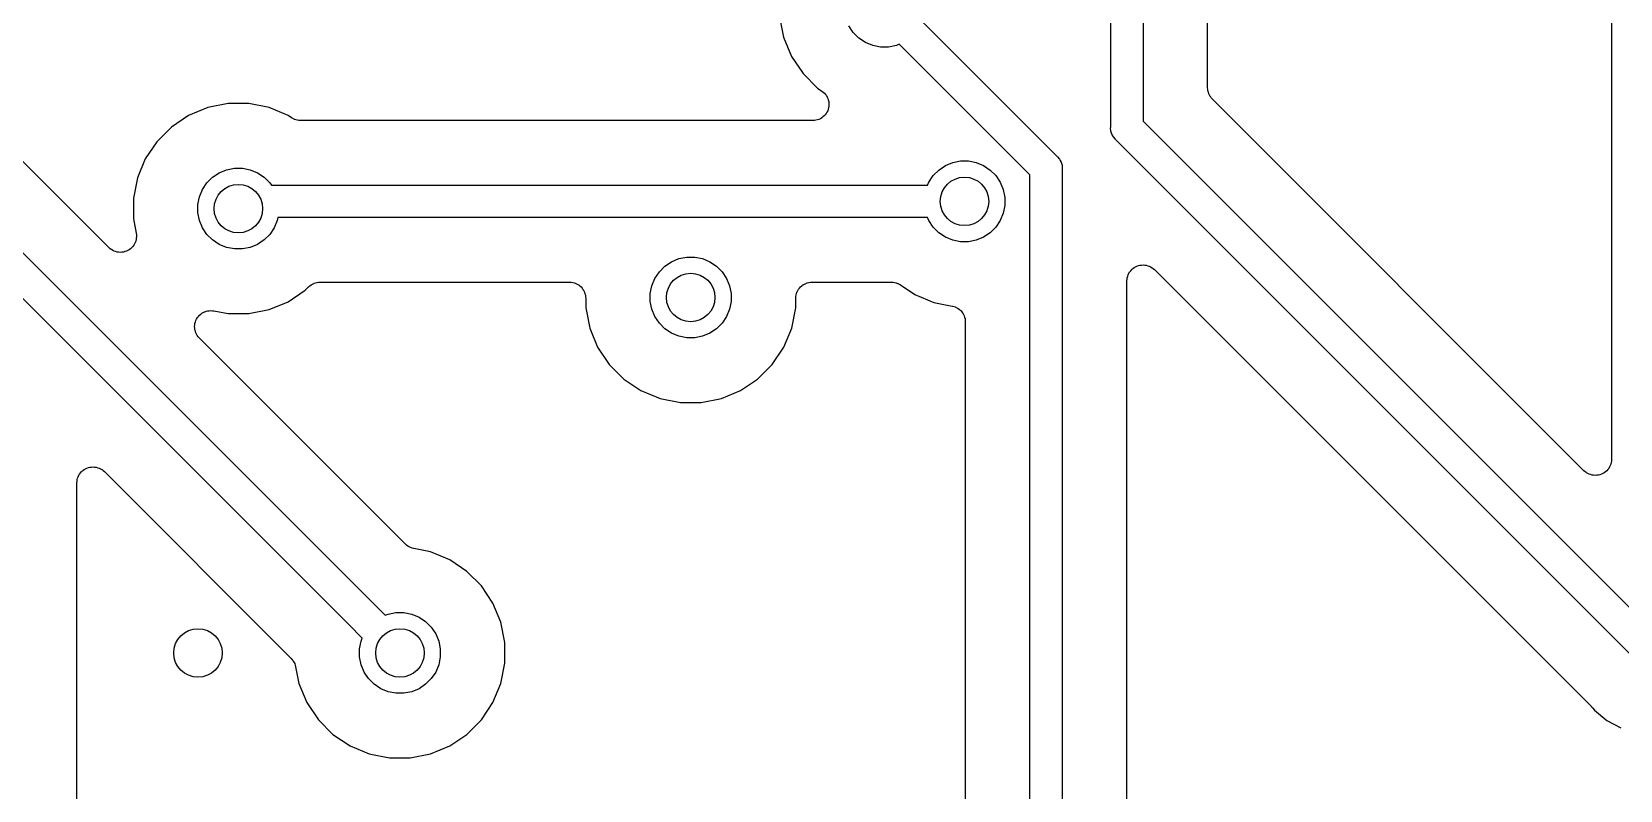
# Model space of a CAD drawing. Extents: x 4.8 to 7.88, y -6.14 to -3.94.
# Drawn here: x 5.8355 to 6.2226, y -5.6437 to -5.4589 of the extents above; entities that cross this region are included whole.
import ezdxf

# ---------------------------------------------------------------- set-up
doc = ezdxf.new("R2010")
doc.units = 0
doc.header["$MEASUREMENT"] = 0
doc.layers.add('BLACK', color=7, linetype='CONTINUOUS')

msp = doc.modelspace()

# ---------------------------------------------------------------- linework, layer by layer
at = {"layer": 'BLACK', "linetype": 'CONTINUOUS'}
for p, q in [((6.09843, -5.48209), (6.09843, -5.3043)), ((6.1063, -5.3043), (6.1063, -5.48065)), ((6.12205, -5.4725), (6.12205, -5.31307)), ((5.85427, -5.51147), (5.67338, -5.33058)), ((5.65253, -5.332), (5.91827, -5.59775)), ((5.91271, -5.60331), (5.64798, -5.33858)), ((6.22047, -5.39546), (6.22047, -5.56305)), ((6.01788, -5.45611), (6.0187, -5.46022)), ((6.03566, -5.45903), (6.03458, -5.45742)), ((6.05247, -5.45635), (6.08532, -5.48921)), ((6.0187, -5.46022), (6.02063, -5.46488)), ((6.03703, -5.4604), (6.03566, -5.45903)), ((6.03864, -5.46148), (6.03703, -5.4604)), ((6.04044, -5.46222), (6.03864, -5.46148)), ((6.04234, -5.4626), (6.04044, -5.46222)), ((6.04618, -5.46222), (6.04428, -5.4626)), ((6.0469, -5.46192), (6.04618, -5.46222)), ((6.07874, -5.49376), (6.0469, -5.46192)), ((6.02063, -5.46488), (6.02343, -5.46907)), ((6.04428, -5.4626), (6.04234, -5.4626)), ((6.02343, -5.46907), (6.02699, -5.47263)), ((6.02699, -5.47263), (6.02801, -5.47331)), ((6.02801, -5.47331), (6.02804, -5.47334)), ((6.02804, -5.47334), (6.02805, -5.47334)), ((6.02805, -5.47334), (6.02805, -5.47334)), ((6.02805, -5.47334), (6.02805, -5.47334)), ((6.02805, -5.47334), (6.02835, -5.47359)), ((6.02835, -5.47359), (6.02863, -5.47383)), ((6.02863, -5.47383), (6.02864, -5.47383)), ((6.02864, -5.47383), (6.02864, -5.47384)), ((6.02864, -5.47384), (6.02889, -5.47414)), ((6.12208, -5.47286), (6.12205, -5.4725)), ((6.12211, -5.47322), (6.12208, -5.47286)), ((6.12212, -5.47324), (6.12211, -5.47322)), ((6.12212, -5.47326), (6.12212, -5.47324)), ((6.12223, -5.47361), (6.12212, -5.47326)), ((6.12233, -5.47396), (6.12223, -5.47361)), ((5.87836, -5.47736), (5.87371, -5.47929)), ((5.88331, -5.47638), (5.87836, -5.47736)), ((5.88835, -5.47638), (5.88331, -5.47638)), ((5.89329, -5.47736), (5.88835, -5.47638)), ((5.89795, -5.47929), (5.89329, -5.47736)), ((6.02889, -5.47414), (6.02912, -5.47443)), ((6.02912, -5.47443), (6.02912, -5.47443)), ((6.02912, -5.47443), (6.02912, -5.47444)), ((6.02912, -5.47444), (6.0293, -5.47478)), ((6.0293, -5.47478), (6.02947, -5.47511)), ((6.02957, -5.47774), (6.02945, -5.47811)), ((6.02947, -5.47511), (6.02947, -5.47511)), ((6.02947, -5.47511), (6.02948, -5.47512)), ((6.02948, -5.47512), (6.02958, -5.47548)), ((6.02968, -5.47739), (6.02957, -5.47774)), ((6.02958, -5.47548), (6.02969, -5.47585)), ((6.02972, -5.47698), (6.02968, -5.47738)), ((6.02968, -5.47738), (6.02968, -5.47738)), ((6.02968, -5.47738), (6.02968, -5.47739)), ((6.02969, -5.47585), (6.02969, -5.47585)), ((6.02969, -5.47585), (6.02969, -5.47586)), ((6.02969, -5.47586), (6.02972, -5.47622)), ((6.02972, -5.47622), (6.02976, -5.47661)), ((6.02976, -5.47662), (6.02972, -5.47698)), ((6.02976, -5.47661), (6.02976, -5.47662)), ((6.02976, -5.47662), (6.02976, -5.47662)), ((6.12234, -5.47398), (6.12233, -5.47396)), ((6.12234, -5.474), (6.12234, -5.47398)), ((6.12251, -5.47432), (6.12234, -5.474)), ((6.12268, -5.47464), (6.12251, -5.47432)), ((6.1227, -5.47466), (6.12268, -5.47464)), ((6.12271, -5.47468), (6.1227, -5.47466)), ((6.12293, -5.47496), (6.12271, -5.47468)), ((6.12316, -5.47524), (6.12293, -5.47496)), ((6.12319, -5.47527), (6.12316, -5.47524)), ((6.1232, -5.47528), (6.12319, -5.47527)), ((6.12319, -5.47527), (6.12319, -5.47527)), ((6.12319, -5.47527), (6.12319, -5.47527)), ((6.21375, -5.56583), (6.1232, -5.47528)), ((5.87371, -5.47929), (5.86951, -5.48209)), ((5.8988, -5.47986), (5.89795, -5.47929)), ((5.89912, -5.48003), (5.8988, -5.47986)), ((5.89943, -5.4802), (5.89912, -5.48003)), ((5.89946, -5.48021), (5.89943, -5.4802)), ((5.89948, -5.48022), (5.89946, -5.48021)), ((5.89982, -5.48033), (5.89948, -5.48022)), ((5.90017, -5.48044), (5.89982, -5.48033)), ((5.90019, -5.48044), (5.90017, -5.48044)), ((5.90021, -5.48044), (5.90019, -5.48044)), ((5.90057, -5.48048), (5.90021, -5.48044)), ((5.90093, -5.48052), (5.90057, -5.48048)), ((5.90097, -5.48052), (5.90093, -5.48052)), ((5.90098, -5.48052), (5.90097, -5.48052)), ((5.90099, -5.48052), (5.90098, -5.48052)), ((5.90098, -5.48052), (5.90098, -5.48052)), ((6.02582, -5.48052), (5.90099, -5.48052)), ((6.02621, -5.48048), (6.02582, -5.48052)), ((6.02658, -5.48045), (6.02621, -5.48048)), ((6.02659, -5.48045), (6.02658, -5.48045)), ((6.02658, -5.48045), (6.02658, -5.48045)), ((6.02696, -5.48034), (6.02659, -5.48045)), ((6.02731, -5.48023), (6.02696, -5.48034)), ((6.02732, -5.48023), (6.02731, -5.48023)), ((6.02766, -5.48005), (6.02732, -5.48022)), ((6.02732, -5.48022), (6.02732, -5.48023)), ((6.02799, -5.47987), (6.02766, -5.48005)), ((6.028, -5.47987), (6.02799, -5.47987)), ((6.02829, -5.47963), (6.028, -5.47986)), ((6.028, -5.47986), (6.028, -5.47987)), ((6.02859, -5.47939), (6.02829, -5.47963)), ((6.0286, -5.47938), (6.02859, -5.47938)), ((6.02859, -5.47938), (6.02859, -5.47939)), ((6.02884, -5.47908), (6.0286, -5.47938)), ((6.02908, -5.47879), (6.02884, -5.47908)), ((6.02909, -5.47879), (6.02908, -5.47879)), ((6.02908, -5.47879), (6.02908, -5.47879)), ((6.02927, -5.47845), (6.02909, -5.47879)), ((6.02945, -5.47812), (6.02927, -5.47845)), ((6.02945, -5.47811), (6.02945, -5.47811)), ((6.02945, -5.47811), (6.02945, -5.47812)), ((6.1063, -5.48065), (6.23195, -5.6063)), ((5.86951, -5.48209), (5.86595, -5.48566)), ((6.09841, -5.48228), (6.09843, -5.48209)), ((6.09848, -5.48306), (6.09841, -5.48228)), ((6.09865, -5.48361), (6.09848, -5.48306)), ((6.09871, -5.4838), (6.09865, -5.48361)), ((6.09907, -5.48448), (6.09871, -5.4838)), ((6.09956, -5.48508), (6.09907, -5.48448)), ((6.09971, -5.4852), (6.09956, -5.48508)), ((6.22739, -5.61288), (6.09971, -5.4852)), ((5.86595, -5.48566), (5.86315, -5.48985)), ((6.08532, -5.48921), (6.08547, -5.48933)), ((6.08547, -5.48933), (6.08597, -5.48993)), ((5.86315, -5.48985), (5.86122, -5.4945)), ((5.88116, -5.49325), (5.88296, -5.4925)), ((5.88296, -5.4925), (5.88486, -5.49213)), ((5.88486, -5.49213), (5.8868, -5.49213)), ((5.8868, -5.49213), (5.8887, -5.4925)), ((5.8887, -5.4925), (5.89049, -5.49325)), ((6.05514, -5.49393), (6.05651, -5.49256)), ((6.05651, -5.49256), (6.05812, -5.49148)), ((6.05812, -5.49148), (6.05991, -5.49074)), ((6.05991, -5.49074), (6.06182, -5.49036)), ((6.06182, -5.49036), (6.06375, -5.49036)), ((6.06375, -5.49036), (6.06566, -5.49074)), ((6.06566, -5.49074), (6.06745, -5.49148)), ((6.06745, -5.49148), (6.06906, -5.49256)), ((6.06906, -5.49256), (6.07043, -5.49393)), ((6.08597, -5.48993), (6.08612, -5.49021)), ((6.08612, -5.49021), (6.08633, -5.49061)), ((6.08633, -5.49061), (6.08656, -5.49135)), ((6.08656, -5.49135), (6.08663, -5.49213)), ((6.08663, -5.49213), (6.08661, -5.49232)), ((6.08661, -5.49232), (6.08661, -5.70703)), ((5.86122, -5.4945), (5.86024, -5.49945)), ((5.8771, -5.49731), (5.87818, -5.49569)), ((5.87818, -5.49569), (5.87955, -5.49432)), ((5.87955, -5.49432), (5.88116, -5.49325)), ((5.89049, -5.49325), (5.8921, -5.49432)), ((5.8921, -5.49432), (5.89347, -5.49569)), ((5.89347, -5.49569), (5.89386, -5.49627)), ((5.89386, -5.49627), (6.05376, -5.49627)), ((6.05376, -5.49627), (6.05406, -5.49554)), ((6.05406, -5.49554), (6.05514, -5.49393)), ((6.07043, -5.49393), (6.07151, -5.49554)), ((6.07151, -5.49554), (6.07225, -5.49734)), ((6.07874, -5.70847), (6.07874, -5.49376)), ((5.86024, -5.49945), (5.86024, -5.50449)), ((5.87598, -5.501), (5.87636, -5.4991)), ((5.87636, -5.4991), (5.8771, -5.49731)), ((6.07225, -5.49734), (6.07263, -5.49924)), ((6.07263, -5.49924), (6.07263, -5.50118)), ((5.86024, -5.50449), (5.86092, -5.50792)), ((5.87598, -5.50294), (5.87598, -5.501)), ((5.87636, -5.50484), (5.87598, -5.50294)), ((5.8771, -5.50663), (5.87636, -5.50484)), ((5.89529, -5.50484), (5.89455, -5.50663)), ((5.89543, -5.50414), (5.89529, -5.50484)), ((6.05376, -5.50414), (5.89543, -5.50414)), ((6.05406, -5.50487), (6.05376, -5.50414)), ((6.07225, -5.50308), (6.07151, -5.50487)), ((6.07263, -5.50118), (6.07225, -5.50308)), ((5.86092, -5.50792), (5.86093, -5.50797)), ((5.86093, -5.50797), (5.86093, -5.50797)), ((5.86093, -5.50797), (5.86093, -5.50797)), ((5.86093, -5.50797), (5.86093, -5.50798)), ((5.86093, -5.50798), (5.86096, -5.50836)), ((5.86096, -5.50836), (5.86099, -5.50873)), ((5.87818, -5.50824), (5.8771, -5.50663)), ((5.87955, -5.50961), (5.87818, -5.50824)), ((5.89347, -5.50824), (5.8921, -5.50961)), ((5.89455, -5.50663), (5.89347, -5.50824)), ((6.05514, -5.50648), (6.05406, -5.50487)), ((6.05651, -5.50785), (6.05514, -5.50648)), ((6.05812, -5.50893), (6.05651, -5.50785)), ((6.06906, -5.50785), (6.06745, -5.50893)), ((6.07043, -5.50648), (6.06906, -5.50785)), ((6.07151, -5.50487), (6.07043, -5.50648)), ((5.85458, -5.51173), (5.85427, -5.51147)), ((5.85486, -5.51196), (5.85458, -5.51173)), ((5.85487, -5.51196), (5.85486, -5.51196)), ((5.85486, -5.51196), (5.85486, -5.51196)), ((5.85521, -5.51215), (5.85487, -5.51196)), ((5.85554, -5.51232), (5.85521, -5.51215)), ((5.85554, -5.51233), (5.85554, -5.51232)), ((5.85554, -5.51232), (5.85554, -5.51232)), ((5.85591, -5.51244), (5.85554, -5.51233)), ((5.85627, -5.51255), (5.85591, -5.51244)), ((5.85628, -5.51255), (5.85627, -5.51255)), ((5.85627, -5.51255), (5.85627, -5.51255)), ((5.85665, -5.51259), (5.85628, -5.51255)), ((5.8578, -5.51256), (5.85741, -5.51259)), ((5.85781, -5.51256), (5.8578, -5.51256)), ((5.8578, -5.51256), (5.8578, -5.51256)), ((5.85817, -5.51245), (5.85781, -5.51256)), ((5.85854, -5.51234), (5.85817, -5.51245)), ((5.85855, -5.51234), (5.85854, -5.51234)), ((5.85854, -5.51234), (5.85854, -5.51234)), ((5.85888, -5.51216), (5.85855, -5.51234)), ((5.85922, -5.51198), (5.85888, -5.51216)), ((5.85923, -5.51198), (5.85922, -5.51198)), ((5.85922, -5.51198), (5.85922, -5.51198)), ((5.85953, -5.51173), (5.85923, -5.51198)), ((5.85981, -5.5115), (5.85953, -5.51173)), ((5.85982, -5.5115), (5.85981, -5.5115)), ((5.86007, -5.51119), (5.85982, -5.51149)), ((5.85982, -5.51149), (5.85982, -5.5115)), ((5.86031, -5.51091), (5.86007, -5.51119)), ((5.8605, -5.51057), (5.86031, -5.5109)), ((5.86031, -5.5109), (5.86031, -5.51091)), ((5.86031, -5.51091), (5.86031, -5.51091)), ((5.86068, -5.51024), (5.8605, -5.51057)), ((5.8608, -5.50987), (5.86068, -5.51023)), ((5.86068, -5.51023), (5.86068, -5.51023)), ((5.86068, -5.51023), (5.86068, -5.51024)), ((5.86091, -5.50951), (5.8608, -5.50987)), ((5.86095, -5.50913), (5.86091, -5.5095)), ((5.86091, -5.5095), (5.86091, -5.5095)), ((5.86091, -5.5095), (5.86091, -5.50951)), ((5.86099, -5.50874), (5.86095, -5.50913)), ((5.86099, -5.50873), (5.86099, -5.50874)), ((5.86099, -5.50874), (5.86099, -5.50874)), ((5.88116, -5.51069), (5.87955, -5.50961)), ((5.88296, -5.51143), (5.88116, -5.51069)), ((5.88486, -5.51181), (5.88296, -5.51143)), ((5.8868, -5.51181), (5.88486, -5.51181)), ((5.8887, -5.51143), (5.8868, -5.51181)), ((5.89049, -5.51069), (5.8887, -5.51143)), ((5.8921, -5.50961), (5.89049, -5.51069)), ((6.05991, -5.50967), (6.05812, -5.50893)), ((6.06182, -5.51005), (6.05991, -5.50967)), ((6.06375, -5.51005), (6.06182, -5.51005)), ((6.06566, -5.50967), (6.06375, -5.51005)), ((6.06745, -5.50893), (6.06566, -5.50967)), ((5.85703, -5.51263), (5.85665, -5.51259)), ((5.85704, -5.51263), (5.85703, -5.51263)), ((5.85741, -5.51259), (5.85704, -5.51263)), ((5.85704, -5.51263), (5.85704, -5.51263)), ((5.98842, -5.51735), (5.98979, -5.51598)), ((5.98979, -5.51598), (5.9914, -5.5149)), ((5.9914, -5.5149), (5.99319, -5.51416)), ((5.99319, -5.51416), (5.99509, -5.51378)), ((5.99509, -5.51378), (5.99703, -5.51378)), ((5.99703, -5.51378), (5.99893, -5.51416)), ((5.99893, -5.51416), (6.00073, -5.5149)), ((6.00073, -5.5149), (6.00234, -5.51598)), ((6.00234, -5.51598), (6.00371, -5.51735)), ((6.10383, -5.51658), (6.10413, -5.51634)), ((6.10413, -5.51634), (6.10414, -5.51634)), ((6.10414, -5.51633), (6.10447, -5.51616)), ((6.10414, -5.51634), (6.10414, -5.51633)), ((6.10447, -5.51616), (6.10481, -5.51598)), ((6.10481, -5.51598), (6.10482, -5.51598)), ((6.10482, -5.51598), (6.10518, -5.51587)), ((6.10482, -5.51598), (6.10482, -5.51598)), ((6.10518, -5.51587), (6.10555, -5.51576)), ((6.10555, -5.51576), (6.10555, -5.51576)), ((6.10555, -5.51576), (6.10556, -5.51576)), ((6.10556, -5.51576), (6.10594, -5.51573)), ((6.10594, -5.51573), (6.10631, -5.51569)), ((6.10631, -5.51569), (6.10632, -5.51569)), ((6.10632, -5.51569), (6.10633, -5.51569)), ((6.10633, -5.51569), (6.10671, -5.51573)), ((6.10671, -5.51573), (6.10708, -5.51577)), ((6.10708, -5.51577), (6.10708, -5.51577)), ((6.10708, -5.51577), (6.10709, -5.51577)), ((6.10709, -5.51577), (6.10745, -5.51588)), ((6.10745, -5.51588), (6.10781, -5.51599)), ((6.10781, -5.51599), (6.10782, -5.516)), ((6.10782, -5.516), (6.10782, -5.516)), ((6.10782, -5.516), (6.10815, -5.51618)), ((6.10815, -5.51618), (6.10849, -5.51636)), ((6.10849, -5.51636), (6.10849, -5.51636)), ((6.10849, -5.51636), (6.1085, -5.51636)), ((6.1085, -5.51636), (6.10879, -5.5166)), ((5.9039, -5.52036), (5.90422, -5.52019)), ((5.90422, -5.52019), (5.90424, -5.52018)), ((5.90424, -5.52018), (5.90426, -5.52017)), ((5.90426, -5.52017), (5.90461, -5.52007)), ((5.90461, -5.52007), (5.90496, -5.51997)), ((5.90496, -5.51997), (5.90498, -5.51996)), ((5.90498, -5.51996), (5.905, -5.51996)), ((5.905, -5.51996), (5.90536, -5.51993)), ((5.90536, -5.51993), (5.90572, -5.51989)), ((5.90572, -5.51989), (5.96654, -5.51989)), ((5.96654, -5.51989), (5.96656, -5.51989)), ((5.96656, -5.51989), (5.96656, -5.51989)), ((5.96656, -5.51989), (5.96656, -5.51989)), ((5.96656, -5.51989), (5.96659, -5.51989)), ((5.96659, -5.51989), (5.96696, -5.51993)), ((5.96696, -5.51993), (5.96733, -5.51997)), ((5.96733, -5.51997), (5.96734, -5.51998)), ((5.96734, -5.51998), (5.96735, -5.51998)), ((5.96735, -5.51998), (5.96771, -5.52009)), ((5.96771, -5.52009), (5.96806, -5.5202)), ((5.96806, -5.5202), (5.96807, -5.52021)), ((5.96807, -5.52021), (5.96809, -5.52021)), ((5.96809, -5.52021), (5.96841, -5.52039)), ((5.9866, -5.52075), (5.98734, -5.51896)), ((5.98734, -5.51896), (5.98842, -5.51735)), ((6.00371, -5.51735), (6.00479, -5.51896)), ((6.00479, -5.51896), (6.00553, -5.52075)), ((6.02376, -5.52036), (6.02409, -5.52019)), ((6.02409, -5.52019), (6.0241, -5.52018)), ((6.0241, -5.52018), (6.02412, -5.52018)), ((6.02412, -5.52018), (6.02447, -5.52007)), ((6.02447, -5.52007), (6.02483, -5.51997)), ((6.02483, -5.51997), (6.02484, -5.51997)), ((6.02484, -5.51997), (6.02485, -5.51996)), ((6.02485, -5.51996), (6.02522, -5.51993)), ((6.02522, -5.51993), (6.02559, -5.51989)), ((6.02559, -5.51989), (6.04499, -5.51989)), ((6.04499, -5.51989), (6.045, -5.51989)), ((6.045, -5.51989), (6.045, -5.51989)), ((6.045, -5.51989), (6.045, -5.51989)), ((6.045, -5.51989), (6.04505, -5.51989)), ((6.04505, -5.51989), (6.0454, -5.51993)), ((6.0454, -5.51993), (6.04576, -5.51997)), ((6.04576, -5.51997), (6.04579, -5.51998)), ((6.04579, -5.51998), (6.04581, -5.51998)), ((6.04581, -5.51998), (6.04615, -5.52009)), ((6.04615, -5.52009), (6.0465, -5.52019)), ((6.0465, -5.52019), (6.04652, -5.5202)), ((6.04652, -5.5202), (6.04654, -5.52021)), ((6.04654, -5.52021), (6.04686, -5.52038)), ((6.10236, -5.51957), (6.10241, -5.51919)), ((6.10236, -5.51959), (6.10236, -5.51957)), ((6.10236, -5.51963), (6.10236, -5.51959)), ((6.10236, -5.51959), (6.10236, -5.51959)), ((6.10236, -5.51959), (6.10236, -5.51959)), ((6.10236, -5.69888), (6.10236, -5.51963)), ((6.10241, -5.51919), (6.10245, -5.51882)), ((6.10245, -5.51881), (6.10257, -5.51844)), ((6.10245, -5.51882), (6.10245, -5.51881)), ((6.10245, -5.51882), (6.10245, -5.51882)), ((6.10257, -5.51844), (6.10268, -5.51809)), ((6.10268, -5.51808), (6.10286, -5.51774)), ((6.10268, -5.51809), (6.10268, -5.51808)), ((6.10268, -5.51808), (6.10268, -5.51808)), ((6.10286, -5.51774), (6.10304, -5.51741)), ((6.10304, -5.51741), (6.10305, -5.51741)), ((6.10305, -5.5174), (6.10329, -5.51712)), ((6.10305, -5.51741), (6.10305, -5.5174)), ((6.10329, -5.51712), (6.10353, -5.51682)), ((6.10353, -5.51682), (6.10354, -5.51682)), ((6.10354, -5.51681), (6.10383, -5.51658)), ((6.10354, -5.51682), (6.10354, -5.51681)), ((6.10879, -5.5166), (6.10908, -5.51684)), ((6.10908, -5.51684), (6.21557, -5.62333)), ((5.89795, -5.52465), (5.90214, -5.52185)), ((5.90214, -5.52185), (5.90294, -5.52104)), ((5.90294, -5.52104), (5.90295, -5.52104)), ((5.90295, -5.52103), (5.90298, -5.52101)), ((5.90295, -5.52104), (5.90295, -5.52103)), ((5.90295, -5.52104), (5.90295, -5.52104)), ((5.90298, -5.52101), (5.90326, -5.52078)), ((5.90326, -5.52078), (5.90355, -5.52055)), ((5.90355, -5.52055), (5.90356, -5.52054)), ((5.90356, -5.52054), (5.90358, -5.52053)), ((5.90358, -5.52053), (5.9039, -5.52036)), ((5.96841, -5.52039), (5.96874, -5.52056)), ((5.96874, -5.52056), (5.96875, -5.52057)), ((5.96875, -5.52057), (5.96876, -5.52058)), ((5.96876, -5.52058), (5.96904, -5.52082)), ((5.96904, -5.52082), (5.96933, -5.52105)), ((5.96933, -5.52105), (5.96934, -5.52107)), ((5.96934, -5.52107), (5.96935, -5.52107)), ((5.96935, -5.52107), (5.96958, -5.52136)), ((5.96958, -5.52136), (5.96981, -5.52165)), ((5.96981, -5.52165), (5.96982, -5.52166)), ((5.96982, -5.52166), (5.96983, -5.52167)), ((5.96983, -5.52167), (5.97, -5.522)), ((5.97, -5.522), (5.97018, -5.52233)), ((5.97018, -5.52233), (5.97018, -5.52234)), ((5.97018, -5.52234), (5.97019, -5.52235)), ((5.97019, -5.52235), (5.97029, -5.52271)), ((5.97029, -5.52271), (5.9704, -5.52306)), ((5.9704, -5.52306), (5.9704, -5.52308)), ((5.9704, -5.52308), (5.9704, -5.52309)), ((5.9704, -5.52309), (5.97044, -5.52346)), ((5.97044, -5.52346), (5.97047, -5.52383)), ((5.97047, -5.52383), (5.97047, -5.52614)), ((5.98622, -5.52265), (5.9866, -5.52075)), ((5.98622, -5.52459), (5.98622, -5.52265)), ((6.00553, -5.52075), (6.00591, -5.52265)), ((6.00591, -5.52265), (6.00591, -5.52459)), ((6.02165, -5.52377), (6.02169, -5.52341)), ((6.02165, -5.5238), (6.02165, -5.52377)), ((6.02165, -5.52383), (6.02165, -5.5238)), ((6.02165, -5.5238), (6.02165, -5.5238)), ((6.02165, -5.5238), (6.02165, -5.5238)), ((6.02165, -5.52614), (6.02165, -5.52383)), ((6.02169, -5.52341), (6.02173, -5.52304)), ((6.02173, -5.52304), (6.02174, -5.52302)), ((6.02174, -5.52301), (6.02185, -5.52266)), ((6.02174, -5.52302), (6.02174, -5.52301)), ((6.02185, -5.52266), (6.02196, -5.5223)), ((6.02196, -5.5223), (6.02197, -5.52229)), ((6.02197, -5.52228), (6.02215, -5.52195)), ((6.02197, -5.52229), (6.02197, -5.52228)), ((6.02215, -5.52195), (6.02233, -5.52163)), ((6.02233, -5.52163), (6.02234, -5.52162)), ((6.02234, -5.5216), (6.02258, -5.52132)), ((6.02234, -5.52162), (6.02234, -5.5216)), ((6.02258, -5.52132), (6.02282, -5.52104)), ((6.02282, -5.52104), (6.02283, -5.52103)), ((6.02283, -5.52103), (6.02284, -5.52102)), ((6.02284, -5.52102), (6.02312, -5.52078)), ((6.02312, -5.52078), (6.02341, -5.52055)), ((6.02341, -5.52055), (6.02342, -5.52054)), ((6.02342, -5.52054), (6.02343, -5.52053)), ((6.02343, -5.52053), (6.02376, -5.52036)), ((6.04686, -5.52038), (6.04718, -5.52056)), ((6.04718, -5.52056), (6.05066, -5.52288)), ((6.05066, -5.52288), (6.05532, -5.52481)), ((5.8761, -5.52823), (5.87633, -5.52794)), ((5.87633, -5.52794), (5.87634, -5.52794)), ((5.87634, -5.52793), (5.87664, -5.52769)), ((5.87634, -5.52794), (5.87634, -5.52793)), ((5.87664, -5.52769), (5.87693, -5.52746)), ((5.87693, -5.52746), (5.87693, -5.52745)), ((5.87693, -5.52745), (5.87694, -5.52745)), ((5.87694, -5.52745), (5.87728, -5.52727)), ((5.87728, -5.52727), (5.87761, -5.5271)), ((5.87761, -5.5271), (5.87761, -5.52709)), ((5.87761, -5.52709), (5.87762, -5.52709)), ((5.87762, -5.52709), (5.87798, -5.52698)), ((5.87798, -5.52698), (5.87834, -5.52687)), ((5.87834, -5.52687), (5.87835, -5.52687)), ((5.87835, -5.52687), (5.87873, -5.52684)), ((5.87835, -5.52687), (5.87835, -5.52687)), ((5.87873, -5.52684), (5.87911, -5.5268)), ((5.87911, -5.5268), (5.87911, -5.5268)), ((5.87911, -5.5268), (5.87912, -5.5268)), ((5.87912, -5.5268), (5.87949, -5.52684)), ((5.87949, -5.52684), (5.87987, -5.52688)), ((5.87987, -5.52688), (5.88331, -5.52756)), ((5.88331, -5.52756), (5.88835, -5.52756)), ((5.88835, -5.52756), (5.89329, -5.52658)), ((5.89329, -5.52658), (5.89795, -5.52465)), ((5.97047, -5.52614), (5.97146, -5.53109)), ((5.9866, -5.52649), (5.98622, -5.52459)), ((5.98734, -5.52828), (5.9866, -5.52649)), ((6.00553, -5.52649), (6.00479, -5.52828)), ((6.00591, -5.52459), (6.00553, -5.52649)), ((6.02067, -5.53109), (6.02165, -5.52614)), ((6.05532, -5.52481), (6.05982, -5.52571)), ((6.05982, -5.52571), (6.05985, -5.52571)), ((6.05985, -5.52571), (6.05985, -5.52571)), ((6.05985, -5.52571), (6.05985, -5.52571)), ((6.05985, -5.52571), (6.05988, -5.52572)), ((6.05988, -5.52572), (6.06023, -5.52583)), ((6.06023, -5.52583), (6.06058, -5.52594)), ((6.06058, -5.52594), (6.06059, -5.52595)), ((6.06059, -5.52595), (6.06061, -5.52595)), ((6.06061, -5.52595), (6.06093, -5.52613)), ((6.06093, -5.52613), (6.06126, -5.52631)), ((6.06126, -5.52631), (6.06127, -5.52632)), ((6.06127, -5.52632), (6.06128, -5.52632)), ((6.06128, -5.52632), (6.06157, -5.52656)), ((6.06157, -5.52656), (6.06185, -5.5268)), ((6.06185, -5.5268), (6.06186, -5.52681)), ((6.06186, -5.52681), (6.06187, -5.52682)), ((6.06187, -5.52682), (6.0621, -5.52711)), ((6.0621, -5.52711), (6.06233, -5.52739)), ((6.06233, -5.52739), (6.06234, -5.52741)), ((6.06234, -5.52741), (6.06235, -5.52742)), ((6.06235, -5.52742), (6.06252, -5.52774)), ((6.06252, -5.52774), (6.0627, -5.52807)), ((6.0627, -5.52807), (6.0627, -5.52809)), ((5.87517, -5.5307), (5.87521, -5.53033)), ((5.87517, -5.53071), (5.87517, -5.5307)), ((5.87517, -5.5307), (5.87517, -5.5307)), ((5.8752, -5.53109), (5.87517, -5.53071)), ((5.87523, -5.53146), (5.8752, -5.53109)), ((5.87521, -5.53033), (5.87525, -5.52994)), ((5.87524, -5.53147), (5.87523, -5.53146)), ((5.87534, -5.53184), (5.87524, -5.53147)), ((5.87524, -5.53147), (5.87524, -5.53147)), ((5.87525, -5.52993), (5.87536, -5.52958)), ((5.87525, -5.52994), (5.87525, -5.52993)), ((5.87525, -5.52994), (5.87525, -5.52994)), ((5.87545, -5.5322), (5.87534, -5.53184)), ((5.87536, -5.52958), (5.87548, -5.52921)), ((5.87548, -5.5292), (5.87566, -5.52887)), ((5.87548, -5.52921), (5.87548, -5.5292)), ((5.87548, -5.5292), (5.87548, -5.5292)), ((5.87566, -5.52887), (5.87584, -5.52853)), ((5.87584, -5.52853), (5.87585, -5.52853)), ((5.87585, -5.52852), (5.8761, -5.52823)), ((5.87585, -5.52853), (5.87585, -5.52852)), ((5.97146, -5.53109), (5.97338, -5.53574)), ((5.98842, -5.5299), (5.98734, -5.52828)), ((5.98979, -5.53127), (5.98842, -5.5299)), ((5.9914, -5.53234), (5.98979, -5.53127)), ((6.00234, -5.53127), (6.00073, -5.53234)), ((6.00371, -5.5299), (6.00234, -5.53127)), ((6.00479, -5.52828), (6.00371, -5.5299)), ((6.01874, -5.53574), (6.02067, -5.53109)), ((6.0627, -5.52809), (6.06271, -5.5281)), ((6.06271, -5.5281), (6.06281, -5.52845)), ((6.06281, -5.52845), (6.06292, -5.52881)), ((6.06292, -5.52881), (6.06292, -5.52882)), ((6.06292, -5.52882), (6.06292, -5.52884)), ((6.06292, -5.52884), (6.06296, -5.5292)), ((6.06296, -5.5292), (6.06299, -5.52957)), ((6.06299, -5.52957), (6.06299, -5.7075)), ((5.87545, -5.53221), (5.87545, -5.5322)), ((5.87545, -5.5322), (5.87545, -5.5322)), ((5.87562, -5.53254), (5.87545, -5.53221)), ((5.8758, -5.53288), (5.87562, -5.53254)), ((5.87581, -5.53289), (5.8758, -5.53288)), ((5.87604, -5.53318), (5.87581, -5.53289)), ((5.87581, -5.53289), (5.87581, -5.53289)), ((5.87628, -5.53348), (5.87604, -5.53318)), ((5.87629, -5.53349), (5.87628, -5.53348)), ((5.87632, -5.53352), (5.87629, -5.53349)), ((5.87629, -5.53349), (5.87629, -5.53349)), ((5.87629, -5.53349), (5.87629, -5.53349)), ((5.92653, -5.58373), (5.87632, -5.53352)), ((5.97338, -5.53574), (5.97619, -5.53993)), ((5.99319, -5.53309), (5.9914, -5.53234)), ((5.99509, -5.53346), (5.99319, -5.53309)), ((5.99703, -5.53346), (5.99509, -5.53346)), ((5.99893, -5.53309), (5.99703, -5.53346)), ((6.00073, -5.53234), (5.99893, -5.53309)), ((6.01594, -5.53993), (6.01874, -5.53574)), ((5.97619, -5.53993), (5.97975, -5.5435)), ((5.97975, -5.5435), (5.98394, -5.5463)), ((6.00818, -5.5463), (6.01238, -5.5435)), ((6.01238, -5.5435), (6.01594, -5.53993)), ((5.98394, -5.5463), (5.9886, -5.54823)), ((6.00353, -5.54823), (6.00818, -5.5463)), ((5.9886, -5.54823), (5.99354, -5.54921)), ((5.99354, -5.54921), (5.99858, -5.54921)), ((5.99858, -5.54921), (6.00353, -5.54823)), ((5.84696, -5.56696), (5.84714, -5.56663)), ((5.84714, -5.56663), (5.84714, -5.56662)), ((5.84714, -5.56662), (5.84715, -5.56662)), ((5.84715, -5.56662), (5.84738, -5.56633)), ((5.84738, -5.56633), (5.84763, -5.56604)), ((5.84763, -5.56604), (5.84763, -5.56603)), ((5.84763, -5.56603), (5.84764, -5.56603)), ((5.84764, -5.56603), (5.84793, -5.5658)), ((5.84793, -5.5658), (5.84823, -5.56555)), ((5.84823, -5.56555), (5.84823, -5.56555)), ((5.84823, -5.56555), (5.84824, -5.56555)), ((5.84824, -5.56555), (5.84857, -5.56537)), ((5.84857, -5.56537), (5.84891, -5.56519)), ((5.84891, -5.56519), (5.84891, -5.56519)), ((5.84891, -5.56519), (5.84892, -5.56519)), ((5.84892, -5.56519), (5.84928, -5.56508)), ((5.84928, -5.56508), (5.84964, -5.56497)), ((5.84964, -5.56497), (5.84965, -5.56497)), ((5.84965, -5.56497), (5.84966, -5.56497)), ((5.84966, -5.56497), (5.85004, -5.56494)), ((5.85004, -5.56494), (5.85041, -5.5649)), ((5.85041, -5.5649), (5.85041, -5.5649)), ((5.85041, -5.5649), (5.85042, -5.5649)), ((5.85042, -5.5649), (5.8508, -5.56494)), ((5.8508, -5.56494), (5.85117, -5.56498)), ((5.85117, -5.56498), (5.85118, -5.56498)), ((5.85118, -5.56498), (5.85119, -5.56498)), ((5.85119, -5.56498), (5.85155, -5.5651)), ((5.85155, -5.5651), (5.85191, -5.5652)), ((5.85191, -5.5652), (5.85191, -5.56521)), ((5.85191, -5.56521), (5.85192, -5.56521)), ((5.85192, -5.56521), (5.85225, -5.56539)), ((5.85225, -5.56539), (5.85258, -5.56557)), ((5.85258, -5.56557), (5.85259, -5.56557)), ((5.85259, -5.56557), (5.8526, -5.56558)), ((5.8526, -5.56558), (5.85288, -5.56581)), ((5.85288, -5.56581), (5.85318, -5.56606)), ((5.85318, -5.56606), (5.89869, -5.61157)), ((6.21405, -5.56608), (6.21375, -5.56583)), ((6.21433, -5.56631), (6.21405, -5.56608)), ((6.21434, -5.56632), (6.21433, -5.56631)), ((6.21435, -5.56632), (6.21434, -5.56632)), ((6.21468, -5.5665), (6.21435, -5.56632)), ((6.21501, -5.56668), (6.21468, -5.5665)), ((6.21502, -5.56668), (6.21501, -5.56668)), ((6.21538, -5.56679), (6.21502, -5.56668)), ((6.21502, -5.56668), (6.21502, -5.56668)), ((6.21801, -5.5667), (6.21765, -5.56681)), ((6.21802, -5.5667), (6.21801, -5.5667)), ((6.21836, -5.56652), (6.21802, -5.5667)), ((6.21802, -5.5667), (6.21802, -5.5667)), ((6.21869, -5.56634), (6.21836, -5.56652)), ((6.2187, -5.56634), (6.21869, -5.56634)), ((6.219, -5.56609), (6.2187, -5.56634)), ((6.2187, -5.56634), (6.2187, -5.56634)), ((6.21929, -5.56586), (6.219, -5.56609)), ((6.2193, -5.56585), (6.21929, -5.56586)), ((6.21929, -5.56586), (6.21929, -5.56586)), ((6.21955, -5.56556), (6.2193, -5.56585)), ((6.21978, -5.56527), (6.21955, -5.56556)), ((6.21979, -5.56527), (6.21978, -5.56527)), ((6.21997, -5.56493), (6.21979, -5.56526)), ((6.21979, -5.56526), (6.21979, -5.56527)), ((6.22015, -5.5646), (6.21997, -5.56493)), ((6.22016, -5.56459), (6.22015, -5.5646)), ((6.22027, -5.56423), (6.22016, -5.56459)), ((6.22016, -5.56459), (6.22016, -5.56459)), ((6.22039, -5.56387), (6.22027, -5.56423)), ((6.22043, -5.56349), (6.22039, -5.56386)), ((6.22039, -5.56386), (6.22039, -5.56386)), ((6.22039, -5.56386), (6.22039, -5.56387)), ((6.22047, -5.56311), (6.22043, -5.56349)), ((6.22047, -5.56305), (6.22047, -5.56309)), ((6.22047, -5.56309), (6.22047, -5.56309)), ((6.22047, -5.56309), (6.22047, -5.56309)), ((6.22047, -5.56309), (6.22047, -5.56311)), ((5.84646, -5.56878), (5.8465, -5.5684)), ((5.84646, -5.5688), (5.84646, -5.56878)), ((5.84646, -5.56884), (5.84646, -5.5688)), ((5.84646, -5.5688), (5.84646, -5.5688)), ((5.84646, -5.5688), (5.84646, -5.5688)), ((5.84646, -5.75793), (5.84646, -5.56884)), ((5.8465, -5.5684), (5.84654, -5.56803)), ((5.84654, -5.56802), (5.84666, -5.56765)), ((5.84654, -5.56803), (5.84654, -5.56802)), ((5.84654, -5.56803), (5.84654, -5.56803)), ((5.84666, -5.56765), (5.84677, -5.5673)), ((5.84677, -5.5673), (5.84678, -5.56729)), ((5.84677, -5.5673), (5.84677, -5.5673)), ((5.84678, -5.56729), (5.84696, -5.56696)), ((6.21574, -5.56691), (6.21538, -5.56679)), ((6.21575, -5.56691), (6.21574, -5.56691)), ((6.21576, -5.56691), (6.21575, -5.56691)), ((6.21612, -5.56695), (6.21576, -5.56691)), ((6.21651, -5.56699), (6.21612, -5.56695)), ((6.21652, -5.56699), (6.21651, -5.56699)), ((6.21689, -5.56695), (6.21652, -5.56699)), ((6.21652, -5.56699), (6.21652, -5.56699)), ((6.21727, -5.56692), (6.21689, -5.56695)), ((6.21728, -5.56692), (6.21727, -5.56692)), ((6.21729, -5.56691), (6.21728, -5.56692)), ((6.21765, -5.56681), (6.21729, -5.56691)), ((5.92681, -5.58396), (5.92653, -5.58373)), ((5.92709, -5.5842), (5.92681, -5.58396)), ((5.92711, -5.58421), (5.92709, -5.5842)), ((5.92713, -5.58422), (5.92711, -5.58421)), ((5.92745, -5.58439), (5.92713, -5.58422)), ((5.92776, -5.58457), (5.92745, -5.58439)), ((5.92778, -5.58457), (5.92776, -5.58457)), ((5.9278, -5.58458), (5.92778, -5.58457)), ((5.92815, -5.58469), (5.9278, -5.58458)), ((5.9285, -5.5848), (5.92815, -5.58469)), ((5.92854, -5.58481), (5.9285, -5.5848)), ((5.92855, -5.58481), (5.92854, -5.58481)), ((5.92854, -5.58481), (5.92854, -5.58481)), ((5.92854, -5.58481), (5.92854, -5.58481)), ((5.93266, -5.58563), (5.92855, -5.58481)), ((5.93732, -5.58756), (5.93266, -5.58563)), ((5.94151, -5.59036), (5.93732, -5.58756)), ((5.94507, -5.59392), (5.94151, -5.59036)), ((5.91827, -5.59775), (5.91827, -5.59775)), ((5.91827, -5.59775), (5.9216, -5.60107)), ((5.94787, -5.59811), (5.94507, -5.59392)), ((5.9216, -5.60107), (5.92233, -5.60077)), ((5.92233, -5.60077), (5.92423, -5.60039)), ((5.92423, -5.60039), (5.92617, -5.60039)), ((5.92617, -5.60039), (5.92807, -5.60077)), ((5.92807, -5.60077), (5.92986, -5.60151)), ((5.92986, -5.60151), (5.93147, -5.60259)), ((5.9498, -5.60277), (5.94787, -5.59811)), ((5.91603, -5.60664), (5.91271, -5.60331)), ((5.91271, -5.60331), (5.91271, -5.60331)), ((5.93147, -5.60259), (5.93284, -5.60396)), ((5.93284, -5.60396), (5.93392, -5.60557)), ((5.95079, -5.60772), (5.9498, -5.60277)), ((5.91535, -5.60927), (5.91573, -5.60737)), ((5.91535, -5.61121), (5.91535, -5.60927)), ((5.91573, -5.60737), (5.91603, -5.60664)), ((5.93392, -5.60557), (5.93466, -5.60737)), ((5.93466, -5.60737), (5.93504, -5.60927)), ((5.93504, -5.60927), (5.93504, -5.61121)), ((5.95079, -5.61276), (5.95079, -5.60772)), ((5.89869, -5.61157), (5.8987, -5.61158)), ((5.8987, -5.61158), (5.8987, -5.61158)), ((5.8987, -5.61158), (5.8987, -5.61158)), ((5.8987, -5.61158), (5.89873, -5.61161)), ((5.89873, -5.61161), (5.89896, -5.61189)), ((5.89896, -5.61189), (5.89919, -5.61217)), ((5.89919, -5.61217), (5.8992, -5.61219)), ((5.8992, -5.61219), (5.89921, -5.61221)), ((5.89921, -5.61221), (5.89938, -5.61253)), ((5.89938, -5.61253), (5.89955, -5.61285)), ((5.89955, -5.61285), (5.89956, -5.61287)), ((5.89956, -5.61287), (5.89957, -5.61289)), ((5.89957, -5.61289), (5.89967, -5.61324)), ((5.91573, -5.61311), (5.91535, -5.61121)), ((5.91647, -5.6149), (5.91573, -5.61311)), ((5.93466, -5.61311), (5.93392, -5.6149)), ((5.93504, -5.61121), (5.93466, -5.61311)), ((5.9498, -5.6177), (5.95079, -5.61276)), ((5.89967, -5.61324), (5.89977, -5.61359)), ((5.89977, -5.61359), (5.90059, -5.6177)), ((5.91755, -5.61651), (5.91647, -5.6149)), ((5.91892, -5.61788), (5.91755, -5.61651)), ((5.93284, -5.61651), (5.93147, -5.61788)), ((5.93392, -5.6149), (5.93284, -5.61651)), ((5.90059, -5.6177), (5.90252, -5.62236)), ((5.92053, -5.61896), (5.91892, -5.61788)), ((5.92233, -5.6197), (5.92053, -5.61896)), ((5.92423, -5.62008), (5.92233, -5.6197)), ((5.92617, -5.62008), (5.92423, -5.62008)), ((5.92807, -5.6197), (5.92617, -5.62008)), ((5.92986, -5.61896), (5.92807, -5.6197)), ((5.93147, -5.61788), (5.92986, -5.61896)), ((5.94787, -5.62236), (5.9498, -5.6177)), ((5.90252, -5.62236), (5.90532, -5.62655)), ((5.94507, -5.62655), (5.94787, -5.62236)), ((6.21557, -5.62333), (6.21561, -5.62337)), ((6.21561, -5.62337), (6.21572, -5.6235)), ((6.21572, -5.6235), (6.21583, -5.62362)), ((6.21583, -5.62362), (6.21633, -5.62422)), ((6.21633, -5.62422), (6.21933, -5.62668)), ((5.90532, -5.62655), (5.90888, -5.63011)), ((5.94151, -5.63011), (5.94507, -5.62655)), ((6.21933, -5.62668), (6.22275, -5.62851)), ((5.90888, -5.63011), (5.91308, -5.63291)), ((5.93732, -5.63291), (5.94151, -5.63011)), ((5.91308, -5.63291), (5.91773, -5.63484)), ((5.91773, -5.63484), (5.92268, -5.63583)), ((5.92268, -5.63583), (5.92772, -5.63583)), ((5.92772, -5.63583), (5.93266, -5.63484)), ((5.93266, -5.63484), (5.93732, -5.63291))]:
    msp.add_line(p, q, dxfattribs=at)
at = {"layer": 'BLACK'}
for centre in [(5.88583, -5.50197), (6.06279, -5.50021), (5.99606, -5.52362), (5.87598, -5.61024), (5.9252, -5.61024)]:
    msp.add_circle(centre, 0.00591, dxfattribs=at)

doc.saveas('drawing.dxf')
